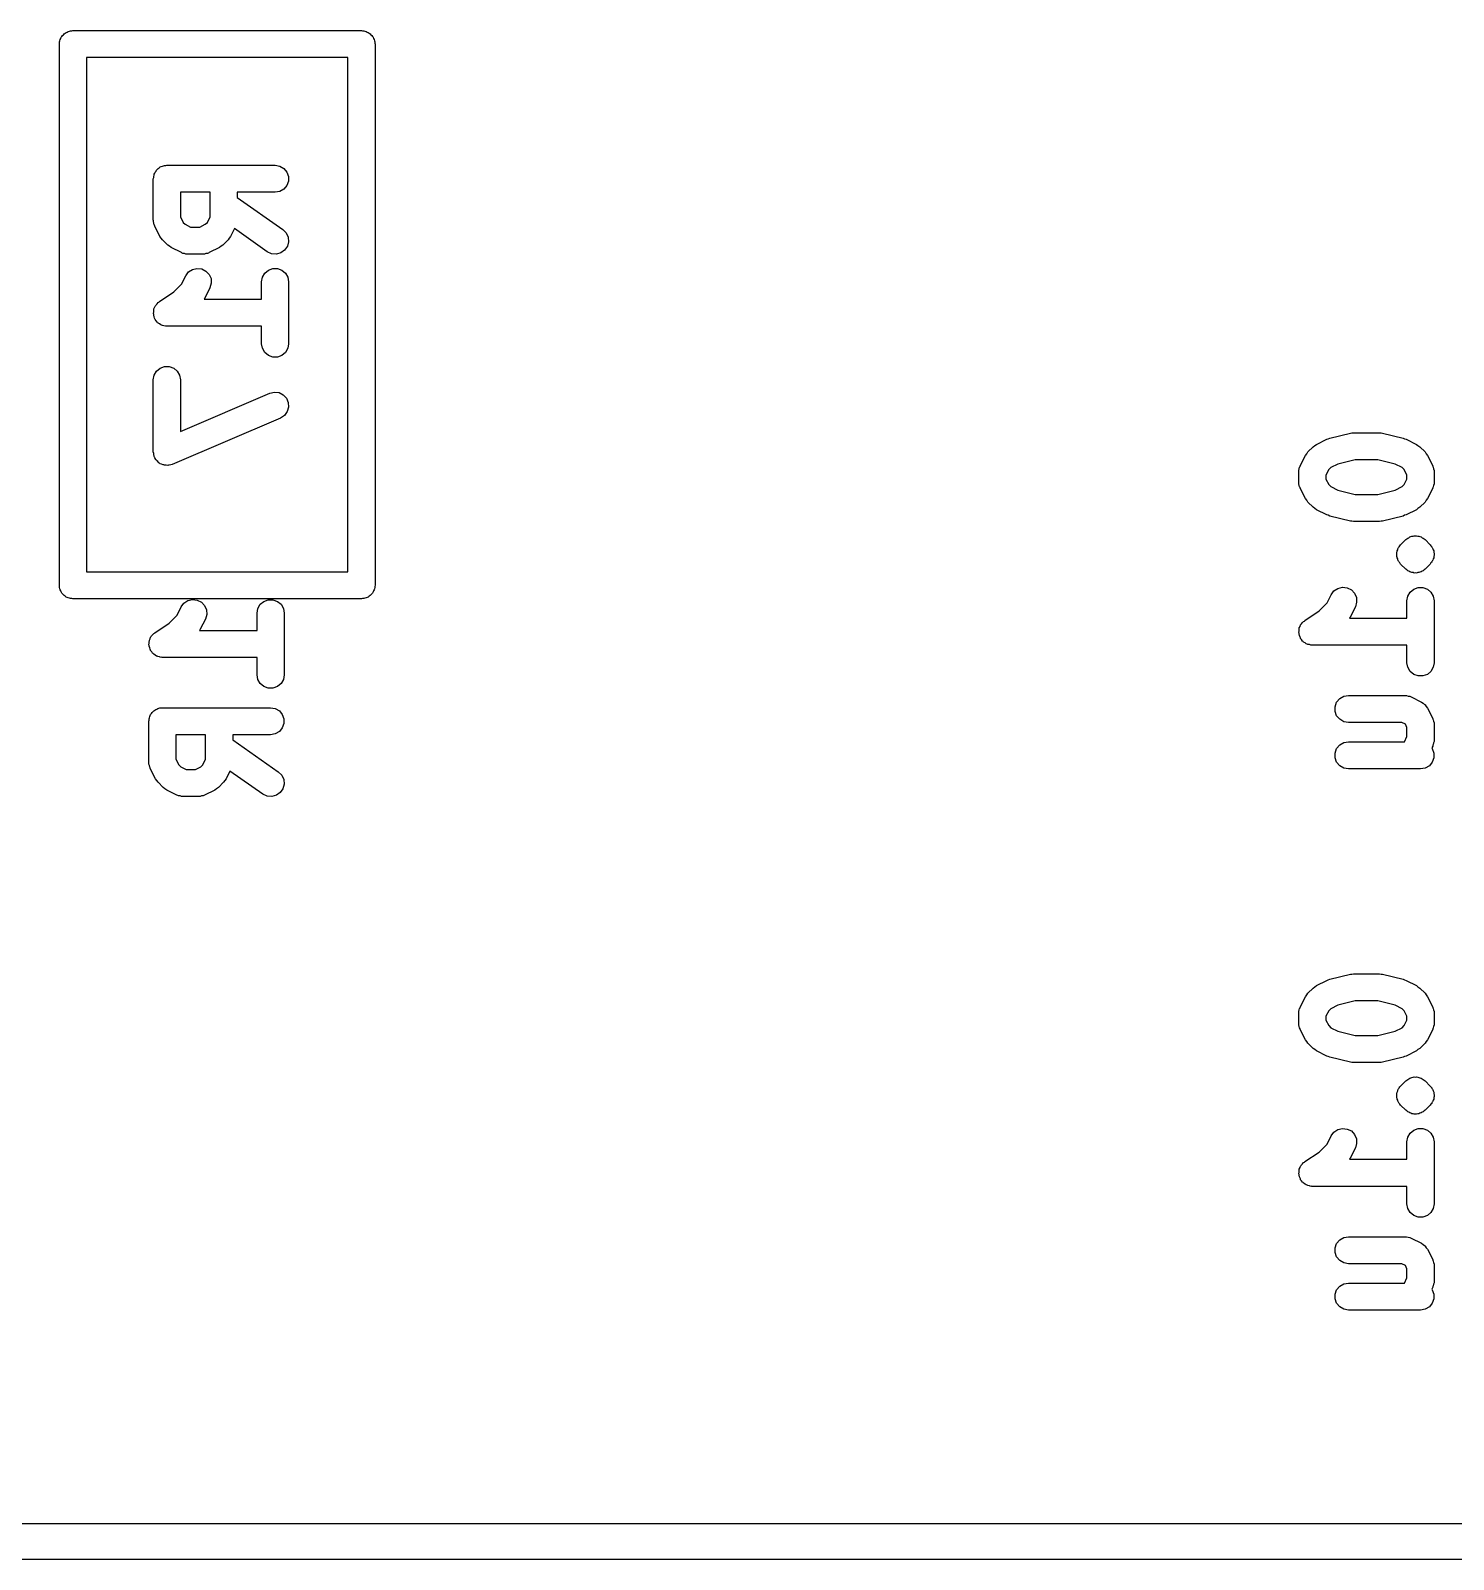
# Model space of a CAD drawing. Extents: x 100 to 214, y -112 to -50.
# Drawn here: x 134.77 to 142.65, y -112.1 to -103.62 of the extents above; entities that cross this region are included whole.
import ezdxf

# ---------------------------------------------------------------- set-up
doc = ezdxf.new("R2010")
doc.units = 0
doc.header["$MEASUREMENT"] = 0
doc.layers.add('BLACK', color=7, linetype='CONTINUOUS')

msp = doc.modelspace()

# ---------------------------------------------------------------- linework, layer by layer
at = {"layer": 'Black'}
for p, q in [((134.943, -103.652), (134.948, -103.648)), ((134.948, -103.648), (134.952, -103.643)), ((134.952, -103.643), (134.957, -103.639)), ((134.957, -103.639), (134.963, -103.635)), ((134.963, -103.635), (134.969, -103.633)), ((134.969, -103.633), (134.974, -103.63)), ((134.974, -103.63), (134.981, -103.628)), ((134.981, -103.628), (134.987, -103.626)), ((134.987, -103.626), (134.994, -103.626)), ((134.994, -103.626), (135, -103.625)), ((135, -103.625), (136.6, -103.625)), ((136.6, -103.625), (136.606, -103.626)), ((136.606, -103.626), (136.613, -103.626)), ((136.613, -103.626), (136.619, -103.628)), ((136.619, -103.628), (136.626, -103.63)), ((136.626, -103.63), (136.631, -103.633)), ((136.631, -103.633), (136.637, -103.635)), ((136.637, -103.635), (136.643, -103.639)), ((136.643, -103.639), (136.648, -103.643)), ((136.648, -103.643), (136.652, -103.648)), ((136.652, -103.648), (136.657, -103.652)), ((134.925, -103.7), (134.926, -103.694)), ((134.925, -106.7), (134.925, -103.7)), ((134.926, -103.687), (134.928, -103.681)), ((134.926, -103.694), (134.926, -103.687)), ((134.928, -103.681), (134.93, -103.674)), ((134.93, -103.674), (134.933, -103.669)), ((134.933, -103.669), (134.935, -103.662)), ((134.935, -103.662), (134.939, -103.657)), ((134.939, -103.657), (134.943, -103.652)), ((136.657, -103.652), (136.661, -103.657)), ((136.661, -103.657), (136.665, -103.662)), ((136.665, -103.662), (136.667, -103.669)), ((136.667, -103.669), (136.67, -103.674)), ((136.67, -103.674), (136.672, -103.681)), ((136.672, -103.681), (136.674, -103.687)), ((136.674, -103.687), (136.674, -103.694)), ((136.674, -103.694), (136.675, -103.7)), ((136.675, -103.7), (136.675, -106.7)), ((136.525, -103.775), (135.075, -103.775)), ((135.075, -103.775), (135.075, -106.625)), ((136.525, -106.625), (136.525, -103.775)), ((135.454, -104.415), (135.456, -104.409)), ((135.456, -104.409), (135.461, -104.404)), ((135.461, -104.404), (135.464, -104.398)), ((135.464, -104.398), (135.469, -104.394)), ((135.469, -104.394), (135.473, -104.389)), ((135.473, -104.389), (135.479, -104.386)), ((135.479, -104.386), (135.484, -104.381)), ((135.484, -104.381), (135.49, -104.379)), ((135.49, -104.379), (135.496, -104.376)), ((135.496, -104.376), (135.502, -104.375)), ((135.502, -104.375), (135.508, -104.373)), ((135.508, -104.373), (135.515, -104.373)), ((135.515, -104.373), (135.521, -104.371)), ((135.521, -104.371), (136.121, -104.371)), ((136.121, -104.371), (136.147, -104.376)), ((136.147, -104.376), (136.17, -104.389)), ((136.17, -104.389), (136.186, -104.409)), ((136.186, -104.409), (136.195, -104.433)), ((135.446, -104.446), (135.448, -104.44)), ((135.446, -104.675), (135.446, -104.446)), ((135.448, -104.433), (135.45, -104.427)), ((135.448, -104.44), (135.448, -104.433)), ((135.45, -104.427), (135.451, -104.421)), ((135.451, -104.421), (135.454, -104.415)), ((136.186, -104.484), (136.17, -104.504)), ((136.195, -104.459), (136.186, -104.484)), ((136.195, -104.433), (136.195, -104.459)), ((135.596, -104.521), (135.596, -104.657)), ((135.761, -104.521), (135.596, -104.521)), ((135.761, -104.657), (135.761, -104.521)), ((136.121, -104.521), (135.911, -104.521)), ((135.911, -104.521), (135.911, -104.55)), ((135.911, -104.55), (136.164, -104.728)), ((136.147, -104.517), (136.121, -104.521)), ((136.17, -104.504), (136.147, -104.517)), ((135.596, -104.657), (135.612, -104.688)), ((135.746, -104.688), (135.761, -104.657)), ((135.447, -104.679), (135.446, -104.675)), ((135.447, -104.684), (135.447, -104.679)), ((135.449, -104.692), (135.447, -104.684)), ((135.451, -104.701), (135.449, -104.692)), ((135.453, -104.704), (135.451, -104.701)), ((135.454, -104.709), (135.453, -104.704)), ((135.483, -104.766), (135.454, -104.709)), ((135.612, -104.688), (135.623, -104.699)), ((135.623, -104.699), (135.653, -104.714)), ((135.653, -104.714), (135.704, -104.714)), ((135.704, -104.714), (135.734, -104.699)), ((135.734, -104.699), (135.746, -104.688)), ((135.896, -104.723), (135.874, -104.766)), ((136.078, -104.851), (135.896, -104.723)), ((136.164, -104.728), (136.183, -104.746)), ((136.183, -104.746), (136.194, -104.77)), ((135.49, -104.775), (135.483, -104.766)), ((135.497, -104.785), (135.49, -104.775)), ((135.526, -104.814), (135.497, -104.785)), ((135.535, -104.821), (135.526, -104.814)), ((135.545, -104.828), (135.535, -104.821)), ((135.602, -104.856), (135.545, -104.828)), ((135.812, -104.828), (135.755, -104.856)), ((135.822, -104.821), (135.812, -104.828)), ((135.832, -104.814), (135.822, -104.821)), ((135.86, -104.785), (135.832, -104.814)), ((135.867, -104.775), (135.86, -104.785)), ((135.874, -104.766), (135.867, -104.775)), ((136.189, -104.821), (136.174, -104.842)), ((136.196, -104.796), (136.189, -104.821)), ((136.194, -104.77), (136.196, -104.796)), ((135.606, -104.858), (135.602, -104.856)), ((135.61, -104.86), (135.606, -104.858)), ((135.619, -104.861), (135.61, -104.86)), ((135.627, -104.864), (135.619, -104.861)), ((135.631, -104.864), (135.627, -104.864)), ((135.636, -104.864), (135.631, -104.864)), ((135.721, -104.864), (135.636, -104.864)), ((135.726, -104.864), (135.721, -104.864)), ((135.73, -104.864), (135.726, -104.864)), ((135.738, -104.861), (135.73, -104.864)), ((135.747, -104.86), (135.738, -104.861)), ((135.751, -104.858), (135.747, -104.86)), ((135.755, -104.856), (135.751, -104.858)), ((136.102, -104.862), (136.078, -104.851)), ((136.128, -104.864), (136.102, -104.862)), ((136.153, -104.857), (136.128, -104.864)), ((136.174, -104.842), (136.153, -104.857)), ((135.603, -105.031), (135.626, -104.984)), ((135.626, -104.984), (135.641, -104.963)), ((135.641, -104.963), (135.663, -104.949)), ((135.663, -104.949), (135.688, -104.943)), ((135.688, -104.943), (135.714, -104.946)), ((135.714, -104.946), (135.738, -104.958)), ((135.738, -104.958), (135.755, -104.977)), ((135.755, -104.977), (135.766, -105)), ((135.766, -105), (135.767, -105.026)), ((136.046, -105.018), (136.051, -104.992)), ((136.051, -104.992), (136.064, -104.97)), ((136.064, -104.97), (136.084, -104.953)), ((136.084, -104.953), (136.108, -104.944)), ((136.108, -104.944), (136.134, -104.944)), ((136.134, -104.944), (136.159, -104.953)), ((136.159, -104.953), (136.179, -104.97)), ((136.179, -104.97), (136.192, -104.992)), ((136.192, -104.992), (136.196, -105.018)), ((135.48, -105.127), (135.559, -105.074)), ((135.559, -105.074), (135.603, -105.031)), ((135.76, -105.051), (135.731, -105.109)), ((135.767, -105.026), (135.76, -105.051)), ((136.046, -105.114), (136.046, -105.018)), ((136.196, -105.018), (136.196, -105.361)), ((135.448, -105.176), (135.449, -105.172)), ((135.449, -105.168), (135.453, -105.16)), ((135.449, -105.172), (135.449, -105.168)), ((135.453, -105.16), (135.456, -105.152)), ((135.456, -105.152), (135.459, -105.149)), ((135.459, -105.149), (135.461, -105.145)), ((135.461, -105.145), (135.467, -105.139)), ((135.467, -105.139), (135.473, -105.132)), ((135.473, -105.132), (135.477, -105.13)), ((135.477, -105.13), (135.48, -105.127)), ((135.731, -105.109), (135.727, -105.114)), ((135.727, -105.114), (136.046, -105.114)), ((135.447, -105.194), (135.448, -105.185)), ((135.448, -105.198), (135.447, -105.194)), ((135.448, -105.185), (135.448, -105.176)), ((135.448, -105.202), (135.448, -105.198)), ((135.451, -105.211), (135.448, -105.202)), ((135.453, -105.219), (135.451, -105.211)), ((135.455, -105.223), (135.453, -105.219)), ((135.456, -105.227), (135.455, -105.223)), ((135.462, -105.234), (135.456, -105.227)), ((135.467, -105.241), (135.462, -105.234)), ((135.471, -105.244), (135.467, -105.241)), ((135.473, -105.247), (135.471, -105.244)), ((135.481, -105.251), (135.473, -105.247)), ((135.488, -105.257), (135.481, -105.251)), ((135.492, -105.258), (135.488, -105.257)), ((135.496, -105.26), (135.492, -105.258)), ((135.505, -105.261), (135.496, -105.26)), ((135.513, -105.264), (135.505, -105.261)), ((135.517, -105.264), (135.513, -105.264)), ((135.521, -105.264), (135.517, -105.264)), ((136.046, -105.264), (135.521, -105.264)), ((136.046, -105.361), (136.046, -105.264)), ((136.051, -105.386), (136.046, -105.361)), ((136.064, -105.409), (136.051, -105.386)), ((136.084, -105.426), (136.064, -105.409)), ((136.108, -105.435), (136.084, -105.426)), ((136.159, -105.426), (136.134, -105.435)), ((136.179, -105.409), (136.159, -105.426)), ((136.192, -105.386), (136.179, -105.409)), ((136.196, -105.361), (136.192, -105.386)), ((135.451, -105.535), (135.464, -105.513)), ((135.464, -105.513), (135.484, -105.496)), ((135.484, -105.496), (135.508, -105.487)), ((135.508, -105.487), (135.534, -105.487)), ((135.534, -105.487), (135.559, -105.496)), ((135.559, -105.496), (135.579, -105.513)), ((135.579, -105.513), (135.592, -105.535)), ((136.134, -105.435), (136.108, -105.435)), ((135.446, -105.561), (135.451, -105.535)), ((135.446, -105.961), (135.446, -105.561)), ((135.592, -105.535), (135.596, -105.561)), ((135.596, -105.561), (135.596, -105.847)), ((135.596, -105.847), (136.092, -105.635)), ((136.092, -105.635), (136.117, -105.629)), ((136.117, -105.629), (136.143, -105.632)), ((136.143, -105.632), (136.166, -105.644)), ((136.166, -105.644), (136.184, -105.663)), ((136.184, -105.663), (136.194, -105.686)), ((136.173, -105.758), (136.151, -105.773)), ((136.188, -105.737), (136.173, -105.758)), ((136.196, -105.712), (136.188, -105.737)), ((136.194, -105.686), (136.196, -105.712)), ((136.151, -105.773), (135.551, -106.03)), ((141.847, -105.961), (141.876, -105.933)), ((141.876, -105.933), (141.885, -105.926)), ((141.885, -105.926), (141.895, -105.919)), ((141.895, -105.919), (141.952, -105.89)), ((141.952, -105.89), (141.96, -105.888)), ((141.96, -105.888), (141.968, -105.884)), ((141.968, -105.884), (142.082, -105.856)), ((142.082, -105.856), (142.091, -105.855)), ((142.091, -105.855), (142.1, -105.854)), ((142.1, -105.854), (142.243, -105.854)), ((142.243, -105.854), (142.252, -105.855)), ((142.252, -105.855), (142.261, -105.856)), ((142.261, -105.856), (142.375, -105.884)), ((142.375, -105.884), (142.383, -105.888)), ((142.383, -105.888), (142.391, -105.89)), ((142.391, -105.89), (142.448, -105.919)), ((142.448, -105.919), (142.457, -105.926)), ((142.457, -105.926), (142.467, -105.933)), ((142.467, -105.933), (142.496, -105.961)), ((135.448, -105.969), (135.446, -105.961)), ((135.448, -105.978), (135.448, -105.969)), ((135.45, -105.982), (135.448, -105.978)), ((135.451, -105.986), (135.45, -105.982)), ((135.455, -105.994), (135.451, -105.986)), ((135.459, -106.002), (135.455, -105.994)), ((135.462, -106.005), (135.459, -106.002)), ((135.464, -106.009), (135.462, -106.005)), ((135.471, -106.014), (135.464, -106.009)), ((135.476, -106.021), (135.471, -106.014)), ((135.48, -106.023), (135.476, -106.021)), ((141.804, -106.038), (141.833, -105.981)), ((141.833, -105.981), (141.84, -105.971)), ((141.84, -105.971), (141.847, -105.961)), ((142.109, -106.004), (142.012, -106.028)), ((142.234, -106.004), (142.109, -106.004)), ((142.331, -106.028), (142.234, -106.004)), ((142.496, -105.961), (142.503, -105.971)), ((142.503, -105.971), (142.51, -105.981)), ((142.51, -105.981), (142.539, -106.038)), ((135.484, -106.026), (135.48, -106.023)), ((135.492, -106.029), (135.484, -106.026)), ((135.5, -106.033), (135.492, -106.029)), ((135.504, -106.033), (135.5, -106.033)), ((135.508, -106.035), (135.504, -106.033)), ((135.517, -106.035), (135.508, -106.035)), ((135.526, -106.036), (135.517, -106.035)), ((135.53, -106.035), (135.526, -106.036)), ((135.534, -106.035), (135.53, -106.035)), ((135.543, -106.032), (135.534, -106.035)), ((135.551, -106.03), (135.543, -106.032)), ((141.796, -106.071), (141.797, -106.067)), ((141.796, -106.129), (141.796, -106.071)), ((141.797, -106.063), (141.799, -106.054)), ((141.797, -106.067), (141.797, -106.063)), ((141.799, -106.054), (141.801, -106.046)), ((141.801, -106.046), (141.803, -106.042)), ((141.803, -106.042), (141.804, -106.038)), ((141.962, -106.059), (141.946, -106.089)), ((141.946, -106.089), (141.946, -106.111)), ((141.973, -106.047), (141.962, -106.059)), ((142.012, -106.028), (141.973, -106.047)), ((142.37, -106.047), (142.331, -106.028)), ((142.381, -106.059), (142.37, -106.047)), ((142.396, -106.089), (142.381, -106.059)), ((142.396, -106.111), (142.396, -106.089)), ((142.539, -106.038), (142.54, -106.042)), ((142.54, -106.042), (142.542, -106.046)), ((142.542, -106.046), (142.543, -106.054)), ((142.543, -106.054), (142.546, -106.063)), ((142.546, -106.063), (142.546, -106.067)), ((142.546, -106.067), (142.546, -106.071)), ((142.546, -106.071), (142.546, -106.129)), ((141.797, -106.133), (141.796, -106.129)), ((141.797, -106.137), (141.797, -106.133)), ((141.799, -106.146), (141.797, -106.137)), ((141.801, -106.154), (141.799, -106.146)), ((141.803, -106.158), (141.801, -106.154)), ((141.804, -106.162), (141.803, -106.158)), ((141.833, -106.219), (141.804, -106.162)), ((141.946, -106.111), (141.962, -106.141)), ((141.962, -106.141), (141.973, -106.153)), ((141.973, -106.153), (142.012, -106.172)), ((142.012, -106.172), (142.109, -106.196)), ((142.234, -106.196), (142.331, -106.172)), ((142.331, -106.172), (142.37, -106.153)), ((142.37, -106.153), (142.381, -106.141)), ((142.381, -106.141), (142.396, -106.111)), ((142.539, -106.162), (142.51, -106.219)), ((142.54, -106.158), (142.539, -106.162)), ((142.542, -106.154), (142.54, -106.158)), ((142.543, -106.146), (142.542, -106.154)), ((142.546, -106.137), (142.543, -106.146)), ((142.546, -106.129), (142.546, -106.133)), ((142.546, -106.133), (142.546, -106.137)), ((141.84, -106.229), (141.833, -106.219)), ((141.847, -106.239), (141.84, -106.229)), ((141.876, -106.267), (141.847, -106.239)), ((141.885, -106.274), (141.876, -106.267)), ((141.895, -106.281), (141.885, -106.274)), ((142.109, -106.196), (142.234, -106.196)), ((142.457, -106.274), (142.448, -106.281)), ((142.467, -106.267), (142.457, -106.274)), ((142.496, -106.239), (142.467, -106.267)), ((142.503, -106.229), (142.496, -106.239)), ((142.51, -106.219), (142.503, -106.229)), ((141.952, -106.31), (141.895, -106.281)), ((141.96, -106.312), (141.952, -106.31)), ((141.968, -106.316), (141.96, -106.312)), ((142.082, -106.344), (141.968, -106.316)), ((142.091, -106.345), (142.082, -106.344)), ((142.1, -106.346), (142.091, -106.345)), ((142.243, -106.346), (142.1, -106.346)), ((142.252, -106.345), (142.243, -106.346)), ((142.261, -106.344), (142.252, -106.345)), ((142.375, -106.316), (142.261, -106.344)), ((142.383, -106.312), (142.375, -106.316)), ((142.391, -106.31), (142.383, -106.312)), ((142.448, -106.281), (142.391, -106.31)), ((142.39, -106.447), (142.395, -106.443)), ((142.395, -106.443), (142.4, -106.439)), ((142.4, -106.439), (142.406, -106.436)), ((142.406, -106.436), (142.411, -106.432)), ((142.411, -106.432), (142.417, -106.43)), ((142.417, -106.43), (142.423, -106.428)), ((142.423, -106.428), (142.43, -106.427)), ((142.43, -106.427), (142.436, -106.425)), ((142.436, -106.425), (142.443, -106.426)), ((142.443, -106.426), (142.449, -106.425)), ((142.449, -106.425), (142.456, -106.427)), ((142.456, -106.427), (142.462, -106.428)), ((142.462, -106.428), (142.468, -106.43)), ((142.468, -106.43), (142.475, -106.432)), ((142.475, -106.432), (142.48, -106.436)), ((142.48, -106.436), (142.486, -106.439)), ((142.486, -106.439), (142.491, -106.443)), ((142.491, -106.443), (142.496, -106.447)), ((142.34, -106.516), (142.342, -106.512)), ((142.34, -106.519), (142.34, -106.516)), ((142.34, -106.522), (142.34, -106.519)), ((142.34, -106.529), (142.34, -106.522)), ((142.34, -106.535), (142.34, -106.529)), ((142.342, -106.509), (142.345, -106.503)), ((142.342, -106.512), (142.342, -106.509)), ((142.345, -106.503), (142.346, -106.497)), ((142.346, -106.497), (142.348, -106.494)), ((142.348, -106.494), (142.349, -106.491)), ((142.349, -106.491), (142.351, -106.489)), ((142.351, -106.489), (142.353, -106.486)), ((142.353, -106.486), (142.357, -106.481)), ((142.357, -106.481), (142.361, -106.476)), ((142.361, -106.476), (142.39, -106.447)), ((142.496, -106.447), (142.524, -106.476)), ((142.524, -106.476), (142.528, -106.481)), ((142.528, -106.481), (142.533, -106.486)), ((142.533, -106.486), (142.534, -106.489)), ((142.534, -106.489), (142.536, -106.491)), ((142.536, -106.491), (142.538, -106.494)), ((142.538, -106.494), (142.539, -106.497)), ((142.539, -106.497), (142.541, -106.503)), ((142.541, -106.503), (142.544, -106.509)), ((142.544, -106.509), (142.544, -106.512)), ((142.544, -106.512), (142.545, -106.516)), ((142.545, -106.516), (142.545, -106.519)), ((142.545, -106.519), (142.546, -106.522)), ((142.546, -106.522), (142.546, -106.529)), ((142.546, -106.529), (142.546, -106.535)), ((142.34, -106.538), (142.34, -106.535)), ((142.34, -106.542), (142.34, -106.538)), ((142.342, -106.545), (142.34, -106.542)), ((142.342, -106.548), (142.342, -106.545)), ((142.345, -106.554), (142.342, -106.548)), ((142.346, -106.56), (142.345, -106.554)), ((142.348, -106.563), (142.346, -106.56)), ((142.349, -106.566), (142.348, -106.563)), ((142.351, -106.569), (142.349, -106.566)), ((142.353, -106.572), (142.351, -106.569)), ((142.357, -106.576), (142.353, -106.572)), ((142.361, -106.582), (142.357, -106.576)), ((142.39, -106.61), (142.361, -106.582)), ((142.395, -106.614), (142.39, -106.61)), ((142.4, -106.619), (142.395, -106.614)), ((142.491, -106.614), (142.486, -106.619)), ((142.496, -106.61), (142.491, -106.614)), ((142.524, -106.582), (142.496, -106.61)), ((142.528, -106.576), (142.524, -106.582)), ((142.533, -106.572), (142.528, -106.576)), ((142.534, -106.569), (142.533, -106.572)), ((142.536, -106.566), (142.534, -106.569)), ((142.538, -106.563), (142.536, -106.566)), ((142.539, -106.56), (142.538, -106.563)), ((142.541, -106.554), (142.539, -106.56)), ((142.544, -106.548), (142.541, -106.554)), ((142.545, -106.542), (142.544, -106.545)), ((142.544, -106.545), (142.544, -106.548)), ((142.546, -106.535), (142.545, -106.538)), ((142.545, -106.538), (142.545, -106.542)), ((134.926, -106.706), (134.925, -106.7)), ((135.075, -106.625), (136.525, -106.625)), ((136.675, -106.7), (136.674, -106.706)), ((142.406, -106.621), (142.4, -106.619)), ((142.411, -106.625), (142.406, -106.621)), ((142.417, -106.627), (142.411, -106.625)), ((142.423, -106.63), (142.417, -106.627)), ((142.43, -106.63), (142.423, -106.63)), ((142.436, -106.632), (142.43, -106.63)), ((142.443, -106.631), (142.436, -106.632)), ((142.449, -106.632), (142.443, -106.631)), ((142.456, -106.63), (142.449, -106.632)), ((142.462, -106.63), (142.456, -106.63)), ((142.468, -106.627), (142.462, -106.63)), ((142.475, -106.625), (142.468, -106.627)), ((142.48, -106.621), (142.475, -106.625)), ((142.486, -106.619), (142.48, -106.621)), ((134.926, -106.713), (134.926, -106.706)), ((134.928, -106.719), (134.926, -106.713)), ((134.93, -106.726), (134.928, -106.719)), ((134.933, -106.731), (134.93, -106.726)), ((134.935, -106.737), (134.933, -106.731)), ((134.939, -106.743), (134.935, -106.737)), ((134.943, -106.748), (134.939, -106.743)), ((134.948, -106.752), (134.943, -106.748)), ((134.952, -106.757), (134.948, -106.752)), ((134.957, -106.761), (134.952, -106.757)), ((134.963, -106.765), (134.957, -106.761)), ((134.969, -106.767), (134.963, -106.765)), ((134.974, -106.77), (134.969, -106.767)), ((134.981, -106.772), (134.974, -106.77)), ((134.987, -106.774), (134.981, -106.772)), ((134.994, -106.774), (134.987, -106.774)), ((135, -106.775), (134.994, -106.774)), ((136.6, -106.775), (135, -106.775)), ((135.638, -106.785), (135.663, -106.779)), ((135.663, -106.779), (135.689, -106.782)), ((135.689, -106.782), (135.713, -106.793)), ((136.059, -106.789), (136.083, -106.78)), ((136.083, -106.78), (136.109, -106.78)), ((136.109, -106.78), (136.134, -106.789)), ((136.606, -106.774), (136.6, -106.775)), ((136.613, -106.774), (136.606, -106.774)), ((136.619, -106.772), (136.613, -106.774)), ((136.626, -106.77), (136.619, -106.772)), ((136.631, -106.767), (136.626, -106.77)), ((136.637, -106.765), (136.631, -106.767)), ((136.643, -106.761), (136.637, -106.765)), ((136.648, -106.757), (136.643, -106.761)), ((136.652, -106.752), (136.648, -106.757)), ((136.657, -106.748), (136.652, -106.752)), ((136.661, -106.743), (136.657, -106.748)), ((136.665, -106.737), (136.661, -106.743)), ((136.667, -106.731), (136.665, -106.737)), ((136.67, -106.726), (136.667, -106.731)), ((136.672, -106.719), (136.67, -106.726)), ((136.674, -106.713), (136.672, -106.719)), ((136.674, -106.706), (136.674, -106.713)), ((141.953, -106.798), (141.976, -106.752)), ((141.976, -106.752), (141.991, -106.731)), ((141.991, -106.731), (142.013, -106.717)), ((142.013, -106.717), (142.038, -106.711)), ((142.038, -106.711), (142.064, -106.714)), ((142.064, -106.714), (142.088, -106.725)), ((142.088, -106.725), (142.105, -106.744)), ((142.105, -106.744), (142.116, -106.768)), ((142.116, -106.768), (142.117, -106.794)), ((142.396, -106.786), (142.401, -106.76)), ((142.401, -106.76), (142.414, -106.738)), ((142.414, -106.738), (142.434, -106.721)), ((142.434, -106.721), (142.458, -106.712)), ((142.458, -106.712), (142.484, -106.712)), ((142.484, -106.712), (142.509, -106.721)), ((142.509, -106.721), (142.529, -106.738)), ((142.529, -106.738), (142.542, -106.76)), ((142.542, -106.76), (142.546, -106.786)), ((135.534, -106.91), (135.578, -106.866)), ((135.578, -106.866), (135.601, -106.82)), ((135.601, -106.82), (135.616, -106.799)), ((135.616, -106.799), (135.638, -106.785)), ((135.713, -106.793), (135.73, -106.812)), ((135.73, -106.812), (135.741, -106.836)), ((135.742, -106.862), (135.735, -106.887)), ((135.741, -106.836), (135.742, -106.862)), ((136.021, -106.854), (136.026, -106.828)), ((136.021, -106.95), (136.021, -106.854)), ((136.026, -106.828), (136.039, -106.805)), ((136.039, -106.805), (136.059, -106.789)), ((136.134, -106.789), (136.154, -106.805)), ((136.154, -106.805), (136.167, -106.828)), ((136.167, -106.828), (136.171, -106.854)), ((136.171, -106.854), (136.171, -107.196)), ((141.83, -106.895), (141.909, -106.842)), ((141.909, -106.842), (141.953, -106.798)), ((142.11, -106.819), (142.081, -106.876)), ((142.117, -106.794), (142.11, -106.819)), ((142.396, -106.882), (142.396, -106.786)), ((142.546, -106.786), (142.546, -107.129)), ((135.455, -106.963), (135.534, -106.91)), ((135.706, -106.944), (135.702, -106.95)), ((135.702, -106.95), (136.021, -106.95)), ((135.735, -106.887), (135.706, -106.944)), ((141.797, -106.962), (141.798, -106.953)), ((141.798, -106.944), (141.799, -106.94)), ((141.798, -106.953), (141.798, -106.944)), ((141.799, -106.936), (141.803, -106.928)), ((141.799, -106.94), (141.799, -106.936)), ((141.803, -106.928), (141.806, -106.92)), ((141.806, -106.92), (141.809, -106.916)), ((141.809, -106.916), (141.811, -106.913)), ((141.811, -106.913), (141.817, -106.907)), ((141.817, -106.907), (141.823, -106.9)), ((141.823, -106.9), (141.827, -106.898)), ((141.827, -106.898), (141.83, -106.895)), ((142.081, -106.876), (142.077, -106.882)), ((142.077, -106.882), (142.396, -106.882)), ((135.422, -107.03), (135.423, -107.021)), ((135.423, -107.034), (135.422, -107.03)), ((135.423, -107.012), (135.424, -107.008)), ((135.423, -107.021), (135.423, -107.012)), ((135.423, -107.038), (135.423, -107.034)), ((135.426, -107.046), (135.423, -107.038)), ((135.424, -107.004), (135.428, -106.996)), ((135.424, -107.008), (135.424, -107.004)), ((135.428, -106.996), (135.431, -106.987)), ((135.431, -106.987), (135.434, -106.984)), ((135.434, -106.984), (135.436, -106.981)), ((135.436, -106.981), (135.442, -106.974)), ((135.442, -106.974), (135.448, -106.968)), ((135.448, -106.968), (135.452, -106.965)), ((135.452, -106.965), (135.455, -106.963)), ((141.798, -106.966), (141.797, -106.962)), ((141.798, -106.97), (141.798, -106.966)), ((141.801, -106.979), (141.798, -106.97)), ((141.803, -106.987), (141.801, -106.979)), ((141.805, -106.991), (141.803, -106.987)), ((141.806, -106.995), (141.805, -106.991)), ((141.812, -107.001), (141.806, -106.995)), ((141.817, -107.009), (141.812, -107.001)), ((141.821, -107.011), (141.817, -107.009)), ((141.823, -107.015), (141.821, -107.011)), ((141.831, -107.019), (141.823, -107.015)), ((141.838, -107.024), (141.831, -107.019)), ((141.842, -107.026), (141.838, -107.024)), ((141.846, -107.028), (141.842, -107.026)), ((141.855, -107.029), (141.846, -107.028)), ((141.863, -107.032), (141.855, -107.029)), ((141.867, -107.031), (141.863, -107.032)), ((141.871, -107.032), (141.867, -107.031)), ((142.396, -107.032), (141.871, -107.032)), ((142.396, -107.129), (142.396, -107.032)), ((135.428, -107.055), (135.426, -107.046)), ((135.43, -107.059), (135.428, -107.055)), ((135.431, -107.062), (135.43, -107.059)), ((135.437, -107.069), (135.431, -107.062)), ((135.442, -107.077), (135.437, -107.069)), ((135.446, -107.079), (135.442, -107.077)), ((135.448, -107.082), (135.446, -107.079)), ((135.456, -107.087), (135.448, -107.082)), ((135.463, -107.092), (135.456, -107.087)), ((135.467, -107.093), (135.463, -107.092)), ((135.471, -107.095), (135.467, -107.093)), ((135.48, -107.097), (135.471, -107.095)), ((135.488, -107.1), (135.48, -107.097)), ((135.492, -107.099), (135.488, -107.1)), ((135.496, -107.1), (135.492, -107.099)), ((136.021, -107.1), (135.496, -107.1)), ((136.021, -107.196), (136.021, -107.1)), ((136.026, -107.222), (136.021, -107.196)), ((136.171, -107.196), (136.167, -107.222)), ((142.401, -107.154), (142.396, -107.129)), ((142.414, -107.177), (142.401, -107.154)), ((142.434, -107.194), (142.414, -107.177)), ((142.458, -107.202), (142.434, -107.194)), ((142.484, -107.202), (142.458, -107.202)), ((142.509, -107.194), (142.484, -107.202)), ((142.529, -107.177), (142.509, -107.194)), ((142.542, -107.154), (142.529, -107.177)), ((142.546, -107.129), (142.542, -107.154)), ((136.039, -107.245), (136.026, -107.222)), ((136.059, -107.261), (136.039, -107.245)), ((136.083, -107.27), (136.059, -107.261)), ((136.109, -107.27), (136.083, -107.27)), ((136.134, -107.261), (136.109, -107.27)), ((136.154, -107.245), (136.134, -107.261)), ((136.167, -107.222), (136.154, -107.245)), ((141.998, -107.373), (142.006, -107.348)), ((141.998, -107.399), (141.998, -107.373)), ((142.006, -107.348), (142.023, -107.328)), ((142.023, -107.328), (142.046, -107.315)), ((142.046, -107.315), (142.071, -107.311)), ((142.071, -107.311), (142.386, -107.311)), ((142.386, -107.311), (142.39, -107.311)), ((142.39, -107.311), (142.394, -107.311)), ((142.394, -107.311), (142.403, -107.314)), ((142.403, -107.314), (142.411, -107.315)), ((142.411, -107.315), (142.415, -107.317)), ((142.415, -107.317), (142.419, -107.319)), ((142.419, -107.319), (142.476, -107.347)), ((142.476, -107.347), (142.485, -107.354)), ((142.485, -107.354), (142.494, -107.36)), ((142.494, -107.36), (142.496, -107.361)), ((142.496, -107.361), (142.497, -107.363)), ((142.497, -107.363), (142.503, -107.372)), ((142.503, -107.372), (142.51, -107.381)), ((135.421, -107.454), (135.423, -107.447)), ((135.421, -107.682), (135.421, -107.454)), ((135.423, -107.441), (135.425, -107.434)), ((135.423, -107.447), (135.423, -107.441)), ((135.425, -107.434), (135.426, -107.428)), ((135.426, -107.428), (135.429, -107.422)), ((135.429, -107.422), (135.431, -107.416)), ((135.431, -107.416), (135.436, -107.411)), ((135.436, -107.411), (135.439, -107.405)), ((135.439, -107.405), (135.444, -107.401)), ((135.444, -107.401), (135.448, -107.396)), ((135.448, -107.396), (135.454, -107.393)), ((135.454, -107.393), (135.459, -107.389)), ((135.459, -107.389), (135.465, -107.386)), ((135.465, -107.386), (135.471, -107.383)), ((135.471, -107.383), (135.477, -107.382)), ((135.477, -107.382), (135.483, -107.38)), ((135.483, -107.38), (135.49, -107.38)), ((135.49, -107.38), (135.496, -107.379)), ((135.496, -107.379), (136.096, -107.379)), ((136.096, -107.379), (136.122, -107.383)), ((136.122, -107.383), (136.145, -107.396)), ((136.145, -107.396), (136.161, -107.416)), ((136.161, -107.416), (136.17, -107.441)), ((136.17, -107.441), (136.17, -107.467)), ((142.006, -107.423), (141.998, -107.399)), ((142.023, -107.443), (142.006, -107.423)), ((142.046, -107.456), (142.023, -107.443)), ((142.071, -107.461), (142.046, -107.456)), ((142.368, -107.461), (142.071, -107.461)), ((142.387, -107.47), (142.368, -107.461)), ((142.51, -107.381), (142.539, -107.438)), ((142.539, -107.438), (142.54, -107.442)), ((142.54, -107.442), (142.542, -107.446)), ((142.542, -107.446), (142.543, -107.454)), ((142.543, -107.454), (142.546, -107.463)), ((135.571, -107.529), (135.571, -107.664)), ((135.736, -107.529), (135.571, -107.529)), ((135.736, -107.664), (135.736, -107.529)), ((136.096, -107.529), (135.886, -107.529)), ((135.886, -107.529), (135.886, -107.557)), ((136.122, -107.524), (136.096, -107.529)), ((136.145, -107.511), (136.122, -107.524)), ((136.161, -107.491), (136.145, -107.511)), ((136.17, -107.467), (136.161, -107.491)), ((142.382, -107.568), (142.396, -107.539)), ((142.396, -107.489), (142.387, -107.47)), ((142.396, -107.539), (142.396, -107.489)), ((142.546, -107.463), (142.546, -107.467)), ((142.546, -107.467), (142.546, -107.471)), ((142.546, -107.471), (142.546, -107.557)), ((135.886, -107.557), (136.139, -107.735)), ((141.998, -107.63), (142.006, -107.605)), ((141.998, -107.656), (141.998, -107.63)), ((142.006, -107.605), (142.023, -107.585)), ((142.023, -107.585), (142.046, -107.572)), ((142.046, -107.572), (142.071, -107.568)), ((142.071, -107.568), (142.382, -107.568)), ((142.539, -107.591), (142.533, -107.601)), ((142.533, -107.601), (142.536, -107.605)), ((142.536, -107.605), (142.545, -107.63)), ((142.54, -107.587), (142.539, -107.591)), ((142.542, -107.583), (142.54, -107.587)), ((142.543, -107.574), (142.542, -107.583)), ((142.546, -107.566), (142.543, -107.574)), ((142.545, -107.63), (142.545, -107.656)), ((142.546, -107.557), (142.546, -107.561)), ((142.546, -107.561), (142.546, -107.566)), ((135.422, -107.686), (135.421, -107.682)), ((135.422, -107.691), (135.422, -107.686)), ((135.424, -107.699), (135.422, -107.691)), ((135.426, -107.708), (135.424, -107.699)), ((135.428, -107.712), (135.426, -107.708)), ((135.429, -107.716), (135.428, -107.712)), ((135.458, -107.773), (135.429, -107.716)), ((135.571, -107.664), (135.587, -107.695)), ((135.587, -107.695), (135.598, -107.706)), ((135.598, -107.706), (135.628, -107.721)), ((135.679, -107.721), (135.709, -107.706)), ((135.709, -107.706), (135.721, -107.695)), ((135.721, -107.695), (135.736, -107.664)), ((142.006, -107.68), (141.998, -107.656)), ((142.023, -107.7), (142.006, -107.68)), ((142.046, -107.713), (142.023, -107.7)), ((142.071, -107.718), (142.046, -107.713)), ((142.497, -107.713), (142.471, -107.718)), ((142.52, -107.7), (142.497, -107.713)), ((142.536, -107.68), (142.52, -107.7)), ((142.545, -107.656), (142.536, -107.68)), ((135.465, -107.782), (135.458, -107.773)), ((135.472, -107.792), (135.465, -107.782)), ((135.501, -107.821), (135.472, -107.792)), ((135.628, -107.721), (135.679, -107.721)), ((135.835, -107.792), (135.807, -107.821)), ((135.842, -107.782), (135.835, -107.792)), ((135.849, -107.773), (135.842, -107.782)), ((135.871, -107.73), (135.849, -107.773)), ((136.053, -107.858), (135.871, -107.73)), ((136.139, -107.735), (136.158, -107.753)), ((136.158, -107.753), (136.169, -107.777)), ((136.169, -107.777), (136.171, -107.803)), ((142.471, -107.718), (142.071, -107.718)), ((135.51, -107.828), (135.501, -107.821)), ((135.52, -107.835), (135.51, -107.828)), ((135.577, -107.864), (135.52, -107.835)), ((135.581, -107.865), (135.577, -107.864)), ((135.585, -107.867), (135.581, -107.865)), ((135.594, -107.868), (135.585, -107.867)), ((135.602, -107.871), (135.594, -107.868)), ((135.606, -107.871), (135.602, -107.871)), ((135.611, -107.871), (135.606, -107.871)), ((135.696, -107.871), (135.611, -107.871)), ((135.701, -107.871), (135.696, -107.871)), ((135.705, -107.871), (135.701, -107.871)), ((135.713, -107.868), (135.705, -107.871)), ((135.722, -107.867), (135.713, -107.868)), ((135.726, -107.865), (135.722, -107.867)), ((135.73, -107.864), (135.726, -107.865)), ((135.787, -107.835), (135.73, -107.864)), ((135.797, -107.828), (135.787, -107.835)), ((135.807, -107.821), (135.797, -107.828)), ((136.077, -107.869), (136.053, -107.858)), ((136.103, -107.871), (136.077, -107.869)), ((136.128, -107.864), (136.103, -107.871)), ((136.149, -107.849), (136.128, -107.864)), ((136.164, -107.828), (136.149, -107.849)), ((136.171, -107.803), (136.164, -107.828)), ((141.895, -108.919), (141.952, -108.89)), ((141.952, -108.89), (141.96, -108.888)), ((141.96, -108.888), (141.968, -108.884)), ((141.968, -108.884), (142.082, -108.856)), ((142.082, -108.856), (142.091, -108.855)), ((142.091, -108.855), (142.1, -108.854)), ((142.1, -108.854), (142.243, -108.854)), ((142.243, -108.854), (142.252, -108.855)), ((142.252, -108.855), (142.261, -108.856)), ((142.261, -108.856), (142.375, -108.884)), ((142.375, -108.884), (142.383, -108.888)), ((142.383, -108.888), (142.391, -108.89)), ((142.391, -108.89), (142.448, -108.919)), ((141.804, -109.038), (141.833, -108.981)), ((141.833, -108.981), (141.84, -108.971)), ((141.84, -108.971), (141.847, -108.961)), ((141.847, -108.961), (141.876, -108.933)), ((141.876, -108.933), (141.885, -108.926)), ((141.885, -108.926), (141.895, -108.919)), ((142.448, -108.919), (142.457, -108.926)), ((142.457, -108.926), (142.467, -108.933)), ((142.467, -108.933), (142.496, -108.961)), ((142.496, -108.961), (142.503, -108.971)), ((142.503, -108.971), (142.51, -108.981)), ((142.51, -108.981), (142.539, -109.038)), ((141.796, -109.071), (141.797, -109.067)), ((141.796, -109.129), (141.796, -109.071)), ((141.797, -109.063), (141.799, -109.054)), ((141.797, -109.067), (141.797, -109.063)), ((141.799, -109.054), (141.801, -109.046)), ((141.801, -109.046), (141.803, -109.042)), ((141.803, -109.042), (141.804, -109.038)), ((141.962, -109.059), (141.946, -109.089)), ((141.973, -109.047), (141.962, -109.059)), ((142.012, -109.028), (141.973, -109.047)), ((142.109, -109.004), (142.012, -109.028)), ((142.234, -109.004), (142.109, -109.004)), ((142.331, -109.028), (142.234, -109.004)), ((142.37, -109.047), (142.331, -109.028)), ((142.381, -109.059), (142.37, -109.047)), ((142.396, -109.089), (142.381, -109.059)), ((142.539, -109.038), (142.54, -109.042)), ((142.54, -109.042), (142.542, -109.046)), ((142.542, -109.046), (142.543, -109.054)), ((142.543, -109.054), (142.546, -109.063)), ((142.546, -109.063), (142.546, -109.067)), ((142.546, -109.067), (142.546, -109.071)), ((142.546, -109.071), (142.546, -109.129)), ((141.797, -109.133), (141.796, -109.129)), ((141.797, -109.137), (141.797, -109.133)), ((141.799, -109.146), (141.797, -109.137)), ((141.801, -109.154), (141.799, -109.146)), ((141.803, -109.158), (141.801, -109.154)), ((141.946, -109.089), (141.946, -109.111)), ((141.946, -109.111), (141.962, -109.141)), ((141.962, -109.141), (141.973, -109.153)), ((141.973, -109.153), (142.012, -109.172)), ((142.331, -109.172), (142.37, -109.153)), ((142.37, -109.153), (142.381, -109.141)), ((142.381, -109.141), (142.396, -109.111)), ((142.396, -109.111), (142.396, -109.089)), ((142.542, -109.154), (142.54, -109.158)), ((142.543, -109.146), (142.542, -109.154)), ((142.546, -109.137), (142.543, -109.146)), ((142.546, -109.129), (142.546, -109.133)), ((142.546, -109.133), (142.546, -109.137)), ((141.804, -109.162), (141.803, -109.158)), ((141.833, -109.219), (141.804, -109.162)), ((141.84, -109.229), (141.833, -109.219)), ((141.847, -109.239), (141.84, -109.229)), ((141.876, -109.267), (141.847, -109.239)), ((142.012, -109.172), (142.109, -109.196)), ((142.109, -109.196), (142.234, -109.196)), ((142.234, -109.196), (142.331, -109.172)), ((142.496, -109.239), (142.467, -109.267)), ((142.503, -109.229), (142.496, -109.239)), ((142.51, -109.219), (142.503, -109.229)), ((142.539, -109.162), (142.51, -109.219)), ((142.54, -109.158), (142.539, -109.162)), ((141.885, -109.274), (141.876, -109.267)), ((141.895, -109.281), (141.885, -109.274)), ((141.952, -109.31), (141.895, -109.281)), ((141.96, -109.312), (141.952, -109.31)), ((141.968, -109.316), (141.96, -109.312)), ((142.082, -109.344), (141.968, -109.316)), ((142.375, -109.316), (142.261, -109.344)), ((142.383, -109.312), (142.375, -109.316)), ((142.391, -109.31), (142.383, -109.312)), ((142.448, -109.281), (142.391, -109.31)), ((142.457, -109.274), (142.448, -109.281)), ((142.467, -109.267), (142.457, -109.274)), ((142.091, -109.345), (142.082, -109.344)), ((142.1, -109.346), (142.091, -109.345)), ((142.243, -109.346), (142.1, -109.346)), ((142.252, -109.345), (142.243, -109.346)), ((142.261, -109.344), (142.252, -109.345)), ((142.346, -109.497), (142.348, -109.494)), ((142.348, -109.494), (142.349, -109.491)), ((142.349, -109.491), (142.351, -109.489)), ((142.351, -109.489), (142.353, -109.486)), ((142.353, -109.486), (142.357, -109.481)), ((142.357, -109.481), (142.361, -109.476)), ((142.361, -109.476), (142.39, -109.447)), ((142.39, -109.447), (142.395, -109.443)), ((142.395, -109.443), (142.4, -109.439)), ((142.4, -109.439), (142.406, -109.436)), ((142.406, -109.436), (142.411, -109.432)), ((142.411, -109.432), (142.417, -109.43)), ((142.417, -109.43), (142.423, -109.428)), ((142.423, -109.428), (142.43, -109.427)), ((142.43, -109.427), (142.436, -109.425)), ((142.436, -109.425), (142.443, -109.426)), ((142.443, -109.426), (142.449, -109.425)), ((142.449, -109.425), (142.456, -109.427)), ((142.456, -109.427), (142.462, -109.428)), ((142.462, -109.428), (142.468, -109.43)), ((142.468, -109.43), (142.475, -109.432)), ((142.475, -109.432), (142.48, -109.436)), ((142.48, -109.436), (142.486, -109.439)), ((142.486, -109.439), (142.491, -109.443)), ((142.491, -109.443), (142.496, -109.447)), ((142.496, -109.447), (142.524, -109.476)), ((142.524, -109.476), (142.528, -109.481)), ((142.528, -109.481), (142.533, -109.486)), ((142.533, -109.486), (142.534, -109.489)), ((142.534, -109.489), (142.536, -109.491)), ((142.536, -109.491), (142.538, -109.494)), ((142.538, -109.494), (142.539, -109.497)), ((142.34, -109.516), (142.342, -109.512)), ((142.34, -109.519), (142.34, -109.516)), ((142.34, -109.522), (142.34, -109.519)), ((142.34, -109.529), (142.34, -109.522)), ((142.34, -109.535), (142.34, -109.529)), ((142.34, -109.538), (142.34, -109.535)), ((142.34, -109.542), (142.34, -109.538)), ((142.342, -109.545), (142.34, -109.542)), ((142.342, -109.509), (142.345, -109.503)), ((142.342, -109.512), (142.342, -109.509)), ((142.342, -109.548), (142.342, -109.545)), ((142.345, -109.554), (142.342, -109.548)), ((142.345, -109.503), (142.346, -109.497)), ((142.346, -109.56), (142.345, -109.554)), ((142.348, -109.563), (142.346, -109.56)), ((142.349, -109.566), (142.348, -109.563)), ((142.351, -109.569), (142.349, -109.566)), ((142.353, -109.572), (142.351, -109.569)), ((142.357, -109.576), (142.353, -109.572)), ((142.361, -109.582), (142.357, -109.576)), ((142.528, -109.576), (142.524, -109.582)), ((142.533, -109.572), (142.528, -109.576)), ((142.534, -109.569), (142.533, -109.572)), ((142.536, -109.566), (142.534, -109.569)), ((142.538, -109.563), (142.536, -109.566)), ((142.539, -109.56), (142.538, -109.563)), ((142.539, -109.497), (142.541, -109.503)), ((142.541, -109.554), (142.539, -109.56)), ((142.541, -109.503), (142.544, -109.509)), ((142.544, -109.548), (142.541, -109.554)), ((142.544, -109.509), (142.544, -109.512)), ((142.544, -109.512), (142.545, -109.516)), ((142.545, -109.542), (142.544, -109.545)), ((142.544, -109.545), (142.544, -109.548)), ((142.545, -109.516), (142.545, -109.519)), ((142.545, -109.519), (142.546, -109.522)), ((142.546, -109.535), (142.545, -109.538)), ((142.545, -109.538), (142.545, -109.542)), ((142.546, -109.522), (142.546, -109.529)), ((142.546, -109.529), (142.546, -109.535)), ((142.39, -109.61), (142.361, -109.582)), ((142.395, -109.614), (142.39, -109.61)), ((142.4, -109.619), (142.395, -109.614)), ((142.406, -109.621), (142.4, -109.619)), ((142.411, -109.625), (142.406, -109.621)), ((142.417, -109.627), (142.411, -109.625)), ((142.423, -109.63), (142.417, -109.627)), ((142.43, -109.63), (142.423, -109.63)), ((142.436, -109.632), (142.43, -109.63)), ((142.443, -109.631), (142.436, -109.632)), ((142.449, -109.632), (142.443, -109.631)), ((142.456, -109.63), (142.449, -109.632)), ((142.462, -109.63), (142.456, -109.63)), ((142.468, -109.627), (142.462, -109.63)), ((142.475, -109.625), (142.468, -109.627)), ((142.48, -109.621), (142.475, -109.625)), ((142.486, -109.619), (142.48, -109.621)), ((142.491, -109.614), (142.486, -109.619)), ((142.496, -109.61), (142.491, -109.614)), ((142.524, -109.582), (142.496, -109.61)), ((141.976, -109.752), (141.991, -109.731)), ((141.991, -109.731), (142.013, -109.717)), ((142.013, -109.717), (142.038, -109.711)), ((142.038, -109.711), (142.064, -109.714)), ((142.064, -109.714), (142.088, -109.725)), ((142.088, -109.725), (142.105, -109.744)), ((142.105, -109.744), (142.116, -109.768)), ((142.401, -109.76), (142.414, -109.738)), ((142.414, -109.738), (142.434, -109.721)), ((142.434, -109.721), (142.458, -109.712)), ((142.458, -109.712), (142.484, -109.712)), ((142.484, -109.712), (142.509, -109.721)), ((142.509, -109.721), (142.529, -109.738)), ((142.529, -109.738), (142.542, -109.76)), ((141.909, -109.842), (141.953, -109.798)), ((141.953, -109.798), (141.976, -109.752)), ((142.11, -109.819), (142.081, -109.876)), ((142.117, -109.794), (142.11, -109.819)), ((142.116, -109.768), (142.117, -109.794)), ((142.396, -109.786), (142.401, -109.76)), ((142.396, -109.882), (142.396, -109.786)), ((142.542, -109.76), (142.546, -109.786)), ((142.546, -109.786), (142.546, -110.129)), ((141.803, -109.928), (141.806, -109.92)), ((141.806, -109.92), (141.809, -109.916)), ((141.809, -109.916), (141.811, -109.913)), ((141.811, -109.913), (141.817, -109.907)), ((141.817, -109.907), (141.823, -109.9)), ((141.823, -109.9), (141.827, -109.898)), ((141.827, -109.898), (141.83, -109.895)), ((141.83, -109.895), (141.909, -109.842)), ((142.081, -109.876), (142.077, -109.882)), ((142.077, -109.882), (142.396, -109.882)), ((141.797, -109.962), (141.798, -109.953)), ((141.798, -109.966), (141.797, -109.962)), ((141.798, -109.944), (141.799, -109.94)), ((141.798, -109.953), (141.798, -109.944)), ((141.798, -109.97), (141.798, -109.966)), ((141.801, -109.979), (141.798, -109.97)), ((141.799, -109.936), (141.803, -109.928)), ((141.799, -109.94), (141.799, -109.936)), ((141.803, -109.987), (141.801, -109.979)), ((141.805, -109.991), (141.803, -109.987)), ((141.806, -109.995), (141.805, -109.991)), ((141.812, -110.001), (141.806, -109.995)), ((141.817, -110.009), (141.812, -110.001)), ((141.821, -110.011), (141.817, -110.009)), ((141.823, -110.015), (141.821, -110.011)), ((141.831, -110.019), (141.823, -110.015)), ((141.838, -110.024), (141.831, -110.019)), ((141.842, -110.026), (141.838, -110.024)), ((141.846, -110.028), (141.842, -110.026)), ((141.855, -110.029), (141.846, -110.028)), ((141.863, -110.032), (141.855, -110.029)), ((141.867, -110.031), (141.863, -110.032)), ((141.871, -110.032), (141.867, -110.031)), ((142.396, -110.032), (141.871, -110.032)), ((142.396, -110.129), (142.396, -110.032)), ((142.401, -110.154), (142.396, -110.129)), ((142.414, -110.177), (142.401, -110.154)), ((142.542, -110.154), (142.529, -110.177)), ((142.546, -110.129), (142.542, -110.154)), ((142.434, -110.194), (142.414, -110.177)), ((142.458, -110.202), (142.434, -110.194)), ((142.484, -110.202), (142.458, -110.202)), ((142.509, -110.194), (142.484, -110.202)), ((142.529, -110.177), (142.509, -110.194)), ((142.006, -110.348), (142.023, -110.328)), ((142.023, -110.328), (142.046, -110.315)), ((142.046, -110.315), (142.071, -110.311)), ((142.071, -110.311), (142.386, -110.311)), ((142.386, -110.311), (142.39, -110.311)), ((142.39, -110.311), (142.394, -110.311)), ((142.394, -110.311), (142.403, -110.314)), ((142.403, -110.314), (142.411, -110.315)), ((142.411, -110.315), (142.415, -110.317)), ((142.415, -110.317), (142.419, -110.319)), ((142.419, -110.319), (142.476, -110.347)), ((141.998, -110.373), (142.006, -110.348)), ((141.998, -110.399), (141.998, -110.373)), ((142.006, -110.423), (141.998, -110.399)), ((142.023, -110.443), (142.006, -110.423)), ((142.476, -110.347), (142.485, -110.354)), ((142.485, -110.354), (142.494, -110.36)), ((142.494, -110.36), (142.496, -110.361)), ((142.496, -110.361), (142.497, -110.363)), ((142.497, -110.363), (142.503, -110.372)), ((142.503, -110.372), (142.51, -110.381)), ((142.51, -110.381), (142.539, -110.438)), ((142.046, -110.456), (142.023, -110.443)), ((142.071, -110.461), (142.046, -110.456)), ((142.368, -110.461), (142.071, -110.461)), ((142.387, -110.47), (142.368, -110.461)), ((142.396, -110.489), (142.387, -110.47)), ((142.396, -110.539), (142.396, -110.489)), ((142.539, -110.438), (142.54, -110.442)), ((142.54, -110.442), (142.542, -110.446)), ((142.542, -110.446), (142.543, -110.454)), ((142.543, -110.454), (142.546, -110.463)), ((142.546, -110.463), (142.546, -110.467)), ((142.546, -110.467), (142.546, -110.471)), ((142.546, -110.471), (142.546, -110.557)), ((142.006, -110.605), (142.023, -110.585)), ((142.023, -110.585), (142.046, -110.572)), ((142.046, -110.572), (142.071, -110.568)), ((142.071, -110.568), (142.382, -110.568)), ((142.382, -110.568), (142.396, -110.539)), ((142.539, -110.591), (142.533, -110.601)), ((142.54, -110.587), (142.539, -110.591)), ((142.542, -110.583), (142.54, -110.587)), ((142.543, -110.574), (142.542, -110.583)), ((142.546, -110.566), (142.543, -110.574)), ((142.546, -110.557), (142.546, -110.561)), ((142.546, -110.561), (142.546, -110.566)), ((141.998, -110.63), (142.006, -110.605)), ((141.998, -110.656), (141.998, -110.63)), ((142.006, -110.68), (141.998, -110.656)), ((142.023, -110.7), (142.006, -110.68)), ((142.536, -110.68), (142.52, -110.7)), ((142.533, -110.601), (142.536, -110.605)), ((142.536, -110.605), (142.545, -110.63)), ((142.545, -110.656), (142.536, -110.68)), ((142.545, -110.63), (142.545, -110.656)), ((142.046, -110.713), (142.023, -110.7)), ((142.071, -110.718), (142.046, -110.713)), ((142.471, -110.718), (142.071, -110.718)), ((142.497, -110.713), (142.471, -110.718)), ((142.52, -110.7), (142.497, -110.713)), ((118, -111.9), (207.996, -111.9)), ((208, -112.1), (117.9, -112.1))]:
    msp.add_line(p, q, dxfattribs=at)

doc.saveas('drawing.dxf')
